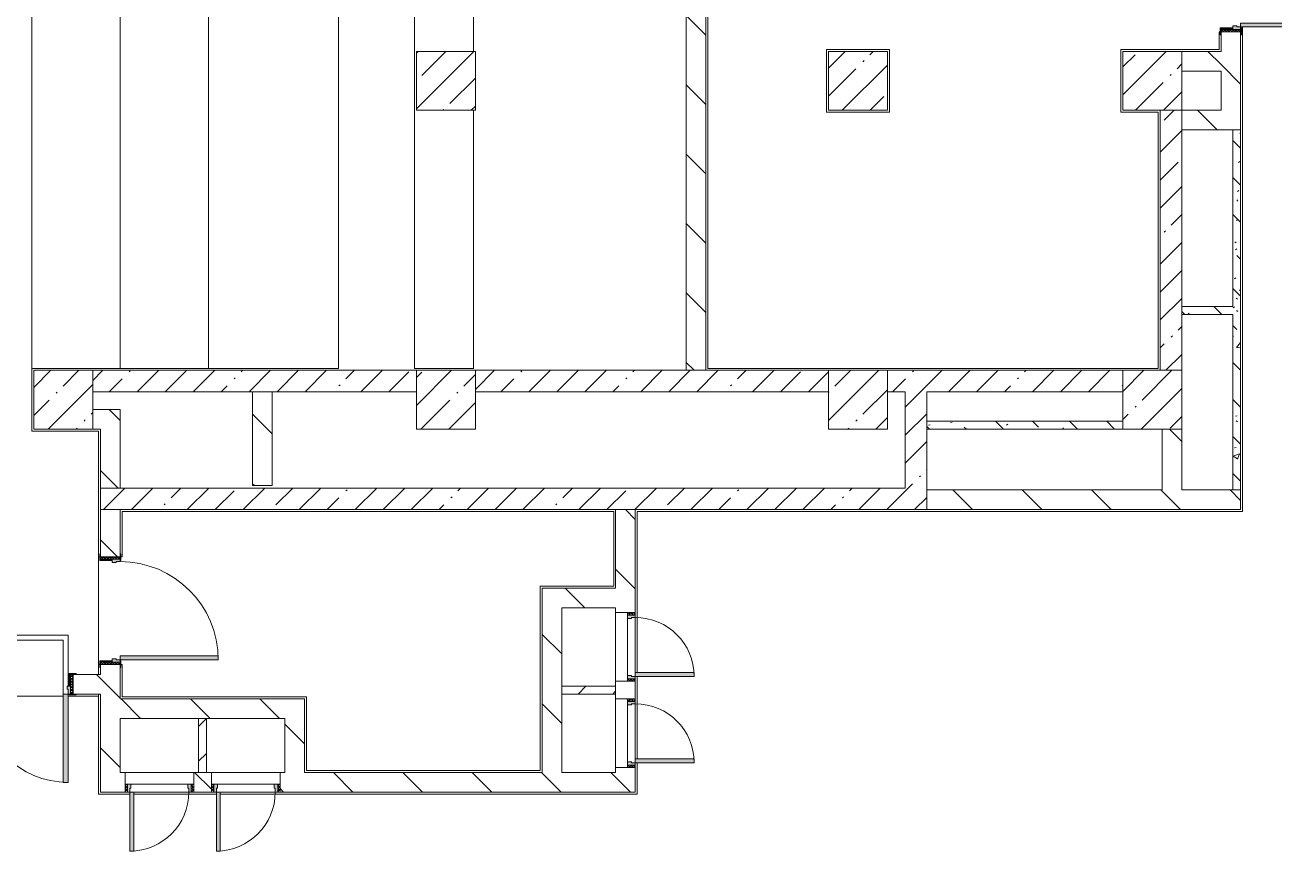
# Model space of a CAD drawing. Header units: millimetres. Extents: x 35861 to 236814, y -8553 to 29000.
# Drawn here: x 127376 to 140106, y 10300 to 18720 of the extents above; entities that cross this region are included whole.
import ezdxf

# ---------------------------------------------------------------- set-up
doc = ezdxf.new("R2010")
doc.units = ezdxf.units.MM
for name, color, linetype, lineweight, true_color in [('A-DOOR-1', 7, 'Continuous', 5, 0xaaaaaa), ('A-DOOR-2', 7, 'Continuous', 5, 0xe2e2e2), ('A-DOOR-FRAM-1', 7, 'Continuous', 5, 0xe2e2e2), ('A-DOOR-FRAM-2', 7, 'Continuous', 5, 0xaaaaaa), ('A-FLOR-1', 7, 'Continuous', 5, 0xaaaaaa), ('I-WALL-5', 7, 'Continuous', 5, 0x787878)]:
    doc.layers.add(name, color=color, linetype=linetype, lineweight=lineweight, true_color=true_color)
for name, color, linetype, lineweight in [('A-WALL', 7, 'Continuous', 9), ('I-WALL-4', 7, 'Continuous', 5), ('S-COLS-1', 7, 'Continuous', 5), ('S-STRS-2', 7, 'Continuous', 5)]:
    doc.layers.add(name, color=color, linetype=linetype, lineweight=lineweight)
pattern_1 = [(135, (105556.5, 0), (-353.5534, -353.5534), [])]
pattern_2 = [(45, (105556.5, 0), (-285.123, 285.123), []), (45, (105841.6, 0), (-285.123, 285.123), [504.031, -100.806, 16.764, -84.042])]
pattern_3 = [(135, (105556.5, 0), (-377.171, -377.171), [533.4, -88.9, 17.78, -88.9]), (135, (105556.5, 376.94), (-377.171, -377.171), []), (50, (105556.5, 0), (637.6445, -55.7866), [66.675, -733.425]), (355, (105556.5, 0), (-123.349, 668.699), [53.34, -586.74]), (100.451, (105609.6, -4.65), (514.299, 612.908), [56.665, -623.315]), (46.184, (105556.5, 177.8), (948.776, -147.15), [100.012, -1100.137]), (96.636, (105635.6, 165.5), (830.91, 865.997), [84.998, -934.973]), (351.184, (105556.5, 177.8), (830.918, 865.988), [80.01, -880.11]), (21, (105645.4, 133.35), (530.6506, -357.928), [66.675, -733.425]), (326, (105645.4, 133.35), (216.308, 644.658), [53.34, -586.74]), (71.451, (105689.6, 103.5), (746.96, 286.724), [56.665, -623.315]), (37.5, (105556.5, 0), (10.8105, 295.9426), [16.764, -562.864, 16.764, -578.866, -588.962]), (37.5, (105556.5, 0), (10.8105, 295.9426), [-1175.258, 16.764, -572.198]), (7.5, (105556.5, 0), (233.8692, 350.6318), [16.764, -322.834, 16.764, -549.529, -224.472]), (7.5, (105556.5, 0), (233.8692, 350.6318), [-905.891, 16.764, -207.708]), (327.5, (105358.24, 0), (474.5678, -20.0513), [16.764, -205.486, 16.764, -676.656, -920.115]), (327.5, (105358.24, 0), (474.5678, -20.0513), [-915.67, 16.764, -903.351]), (317.5, (105269.34, 0), (518.452, 88.9934), [16.764, -272.161, 16.764, -443.738, -653.415]), (317.5, (105269.34, 0), (518.452, 88.9934), [-749.427, 16.764, -636.651])]
pattern_4 = [(135, (1751.41, 164.685), (-14.14214, -14.14214), []), (225, (1751.41, 164.685), (14.14214, -14.14214), [])]
pattern_5 = [(45, (-371.384, 164.685), (-14.1421, 14.1421), []), (135, (-371.384, 164.685), (-14.1421, -14.1421), [])]
pattern_6 = [(45, (105556.5, 0), (-176.7767, 176.7767), [])]
pattern_7 = [(135, (1951.41, 164.685), (-14.14214, -14.14214), []), (225, (1951.41, 164.685), (14.14214, -14.14214), [])]
pattern_8 = [(45, (-171.384, 164.685), (-14.1421, 14.1421), []), (135, (-171.384, 164.685), (-14.1421, -14.1421), [])]

# ---------------------------------------------------------------- blocks, each defined once
blk = doc.blocks.new('BSC_Колонна _Прямоугольная - 600х600-V51-1_6_2_птичка')
at = {"layer": 'S-COLS-1'}
h = blk.add_hatch(dxfattribs=at)
h.set_pattern_fill('FP_86', color=256, style=0, pattern_type=2)
h.set_pattern_definition([(45, (-26110, -14900), (-285.123, 285.123), []), (45, (-25824.88, -14900), (-285.123, 285.123), [504.031, -100.806, 16.764, -84.042])])
h.paths.add_polyline_path([(-300, -300), (300, -300), (300, 300), (-300, 300), (-300, -97)])
for p, q in [((300, 300), (-300, 300)), ((-300, 300), (-300, -300)), ((300, -300), (300, 300)), ((-300, -300), (300, -300))]:
    blk.add_line(p, q, dxfattribs=at)
blk = doc.blocks.new('BSC_Колонна _Прямоугольная - 600х600-V76-1_6_2_птичка')
at = {"layer": 'S-COLS-1'}
h = blk.add_hatch(dxfattribs=at)
h.set_pattern_fill('FP_115', color=256, style=0, pattern_type=2)
h.set_pattern_definition([(45, (-33310, -18150), (-285.123, 285.123), []), (45, (-33024.88, -18150), (-285.123, 285.123), [504.031, -100.806, 16.764, -84.042])])
h.paths.add_polyline_path([(60, -300), (300, -300), (300, 300), (-300, 300), (-300, -300)])
for p, q in [((300, 300), (-300, 300)), ((-300, 300), (-300, -300)), ((300, -300), (300, 300)), ((-300, -300), (300, -300))]:
    blk.add_line(p, q, dxfattribs=at)
blk = doc.blocks.new('BSC_Колонна _Прямоугольная - 600х600-V85-1_6_2_птичка')
at = {"layer": 'S-COLS-1'}
h = blk.add_hatch(dxfattribs=at)
h.set_pattern_fill('FP_119', color=256, style=0, pattern_type=2)
h.set_pattern_definition([(45, (-33310, -14900), (-285.123, 285.123), []), (45, (-33024.88, -14900), (-285.123, 285.123), [504.031, -100.806, 16.764, -84.042])])
h.paths.add_polyline_path([(-300, -300), (300, -300), (300, 300), (-300, 300), (-300, -135)])
for p, q in [((300, 300), (-300, 300)), ((-300, 300), (-300, -300)), ((300, -300), (300, 300)), ((-300, -300), (300, -300))]:
    blk.add_line(p, q, dxfattribs=at)
blk = doc.blocks.new('BSC_Колонна _Прямоугольная - 600х600-V97-1_6_2_птичка')
at = {"layer": 'S-COLS-1'}
h = blk.add_hatch(dxfattribs=at)
h.set_pattern_fill('FP_136', color=256, style=0, pattern_type=2)
h.set_pattern_definition([(45, (-30310, -14900), (-285.123, 285.123), []), (45, (-30024.88, -14900), (-285.123, 285.123), [504.031, -100.806, 16.764, -84.042])])
h.paths.add_polyline_path([(239, -300), (300, -300), (300, 300), (-300, 300), (-300, -300), (78, -300)])
for p, q in [((300, 300), (-300, 300)), ((-300, 300), (-300, -300)), ((300, -300), (300, 300)), ((-300, -300), (300, -300))]:
    blk.add_line(p, q, dxfattribs=at)
blk = doc.blocks.new('110_Дверь_СКБ_2Ст - Д-10 1800x2100h_Актовый зал EI30-23435156-1_6_2_птичка')
at = {"layer": 'A-DOOR-1'}
h = blk.add_hatch(dxfattribs=at)
h.set_pattern_fill('FP_139', color=256, style=0, pattern_type=2)
h.set_pattern_definition([(135, (1351.41, 164.685), (-14.1421, -14.1421), []), (225, (1351.41, 164.685), (14.1421, -14.1421), [])])
h.paths.add_polyline_path([(962.5, 100), (937.5, 100), (937.5, -100), (962.5, -100)])
at = {"layer": 'A-DOOR-2'}
for points in [[(-887.5, 1000), (-887.5, 100), (-837.5, 100), (-837.5, 1000)], [(862.5, 1000), (862.5, 100), (912.5, 100), (912.5, 1000)]]:
    blk.add_hatch(color=256, dxfattribs=at).paths.add_polyline_path(points)
h = blk.add_hatch(color=256, dxfattribs=at)
h.paths.add_polyline_path([(937.5, 100), (912.5, 100), (912.5, 50), (902.5, 50), (902.5, 20), (937.5, 20)])
h.paths.add_polyline_path([(-887.5, 100), (-912.5, 100), (-912.5, 20), (-877.5, 20), (-882.7, 50), (-887.5, 50)])
at = {"layer": 'A-DOOR-FRAM-1'}
for points in [[(-937.5, 108), (-967.5, 108), (-967.5, 100), (-897.5, 100), (-897.5, 108), (-916.5, 108)], [(-897.5, 20), (-912.5, 20), (-912.5, -100), (-897.5, -100)], [(962.5, 108), (922.5, 108), (927.9, 100), (992.5, 100), (992.5, 108)], [(927.9, 20), (922.5, 20), (927.9, -100), (937.5, -100), (937.5, 20)], [(-897.5, -100), (-967.5, -100), (-967.5, -108), (-897.5, -108)], [(922.5, -100), (927.9, -108), (992.5, -108), (992.5, -100), (927.9, -100)]]:
    blk.add_hatch(color=256, dxfattribs=at).paths.add_polyline_path(points)
at = {"layer": 'A-DOOR-FRAM-2'}
h = blk.add_hatch(dxfattribs=at)
h.set_pattern_fill('FP_140', color=256, style=0, pattern_type=2)
h.set_pattern_definition([(45, (-771.384, 164.685), (-14.1421, 14.1421), []), (135, (-771.384, 164.685), (-14.1421, -14.1421), [])])
h.paths.add_polyline_path([(-937.5, 100), (-937.5, -100), (-912.5, -100), (-912.5, 100)])
at = {"layer": 'A-DOOR-1'}
for p, q in [((-887.5, 1000), (-887.5, 100)), ((-837.5, 1000), (-887.5, 1000)), ((-837.5, 100), (-837.5, 1000)), ((912.5, 1000), (862.5, 1000)), ((862.5, 1000), (862.5, 100)), ((912.5, 100), (912.5, 1000)), ((-887.5, 100), (-837.5, 100)), ((862.5, 100), (912.5, 100))]:
    blk.add_line(p, q, dxfattribs=at)
for centre, start, end in [((-887.5, 100), 0, 90), ((912.5, 100), 90, 180)]:
    blk.add_arc(centre, 900, start, end, dxfattribs=at)
at = {"layer": 'A-DOOR-FRAM-2'}
for p, q in [((-897.5, 108), (-967.5, 108)), ((-967.5, 108), (-967.5, 100)), ((-967.5, 100), (-897.5, 100)), ((-912.5, 100), (-937.5, 100)), ((-937.5, 100), (-937.5, -100)), ((-887.5, 100), (-912.5, 100)), ((-912.5, 100), (-912.5, 20)), ((-912.5, -100), (-912.5, 100)), ((-912.5, 20), (-877.5, 20)), ((-897.5, 20), (-912.5, 20)), ((-912.5, 20), (-912.5, -100)), ((-897.5, 100), (-897.5, 108)), ((-897.5, -100), (-897.5, 20)), ((-887.5, 50), (-887.5, 100)), ((-877.5, 50), (-887.5, 50)), ((-877.5, 20), (-877.5, 50)), ((912.5, 50), (902.5, 50)), ((902.5, 50), (902.5, 20)), ((902.5, 20), (937.5, 20)), ((912.5, 100), (912.5, 50)), ((937.5, 100), (912.5, 100)), ((992.5, 108), (922.5, 108)), ((922.5, 108), (922.5, 100)), ((922.5, 100), (992.5, 100)), ((937.5, 20), (922.5, 20)), ((922.5, 20), (922.5, -100)), ((937.5, 20), (937.5, 100)), ((962.5, 100), (937.5, 100)), ((937.5, 100), (937.5, -100)), ((937.5, -100), (937.5, 20)), ((962.5, -100), (962.5, 100)), ((992.5, 100), (992.5, 108)), ((-897.5, -100), (-967.5, -100)), ((-967.5, -100), (-967.5, -108)), ((-967.5, -108), (-897.5, -108)), ((-937.5, -100), (-912.5, -100)), ((-912.5, -100), (-897.5, -100)), ((-897.5, -108), (-897.5, -100)), ((922.5, -100), (937.5, -100)), ((992.5, -100), (922.5, -100)), ((922.5, -100), (922.5, -108)), ((922.5, -108), (992.5, -108)), ((937.5, -100), (962.5, -100)), ((992.5, -108), (992.5, -100))]:
    blk.add_line(p, q, dxfattribs=at)
blk = doc.blocks.new('110_Дверь_СКБ_1Ст_Внутренняя1 - Д-4к_п__1100x2100h_Артистические EI30-23988509-1_6_2_птичка')
at = {"layer": 'A-DOOR-1'}
h = blk.add_hatch(dxfattribs=at)
h.set_pattern_fill('FP_122', color=256, style=0, pattern_type=2)
h.set_pattern_definition(pattern_4)
h.paths.add_polyline_path([(562.5, 100), (537.5, 100), (537.5, -100), (562.5, -100), (562.5, -72.6)])
at = {"layer": 'A-DOOR-2'}
h = blk.add_hatch(color=256, dxfattribs=at)
h.paths.add_polyline_path([(537.5, 20), (537.5, 100), (512.5, 100), (512.5, 60), (502.5, 60), (502.5, 20), (522.5, 20)])
h.paths.add_polyline_path([(-477.5, 60), (-487.5, 60), (-487.5, 100), (-512.5, 100), (-512.5, 20), (-477.5, 20), (-477.5, 44)])
at = {"layer": 'A-DOOR-FRAM-1'}
for points in [[(512.5, 156.8), (512.5, 1100), (472.5, 1100), (472.5, 100), (512.5, 100), (512.5, 120)], [(-497.5, 100), (-497.5, 108), (-567.5, 108), (-567.5, 100), (-512.5, 100)], [(-497.5, -72.6), (-497.5, 20), (-512.5, 20), (-512.5, -100), (-497.5, -100)], [(592.5, 108), (522.5, 108), (522.5, 100), (592.5, 100)], [(537.5, -100), (537.5, 20), (522.5, 20), (522.5, -100)], [(-497.5, -108), (-497.5, -100), (-567.5, -100), (-567.5, -108), (-512.5, -108)], [(592.5, -100), (522.5, -100), (522.5, -108), (592.5, -108)]]:
    blk.add_hatch(color=256, dxfattribs=at).paths.add_polyline_path(points)
at = {"layer": 'A-DOOR-FRAM-2'}
h = blk.add_hatch(dxfattribs=at)
h.set_pattern_fill('FP_123', color=256, style=0, pattern_type=2)
h.set_pattern_definition(pattern_5)
h.paths.add_polyline_path([(-512.5, -100), (-512.5, 100), (-537.5, 100), (-537.5, -100)])
at = {"layer": 'A-DOOR-1'}
for p, q in [((512.5, 1100), (472.5, 1100)), ((472.5, 1100), (472.5, 100)), ((512.5, 100), (512.5, 1100)), ((472.5, 100), (512.5, 100))]:
    blk.add_line(p, q, dxfattribs=at)
blk.add_arc((512.5, 100), 1000, 90, 180, dxfattribs=at)
at = {"layer": 'A-DOOR-FRAM-2'}
for p, q in [((-497.5, 108), (-567.5, 108)), ((-567.5, 108), (-567.5, 100)), ((-567.5, 100), (-497.5, 100)), ((-512.5, 100), (-537.5, 100)), ((-537.5, 100), (-537.5, -100)), ((-487.5, 100), (-512.5, 100)), ((-512.5, 100), (-512.5, 20)), ((-512.5, -100), (-512.5, 100)), ((-497.5, 100), (-512.5, 100)), ((-512.5, 100), (-512.5, 99)), ((-512.5, 99), (-497.5, 99)), ((-512.5, 20), (-477.5, 20)), ((-497.5, 20), (-512.5, 20)), ((-512.5, 20), (-512.5, -100)), ((-497.5, 100), (-497.5, 108)), ((-497.5, 99), (-497.5, 100)), ((-497.5, -100), (-497.5, 20)), ((-487.5, 60), (-487.5, 100)), ((-477.5, 60), (-487.5, 60)), ((-477.5, 20), (-477.5, 60)), ((512.5, 60), (502.5, 60)), ((502.5, 60), (502.5, 20)), ((502.5, 20), (537.5, 20)), ((512.5, 100), (512.5, 60)), ((537.5, 100), (512.5, 100)), ((592.5, 108), (522.5, 108)), ((522.5, 108), (522.5, 100)), ((537.5, 100), (522.5, 100)), ((522.5, 100), (522.5, 99)), ((522.5, 100), (592.5, 100)), ((522.5, 99), (537.5, 99)), ((537.5, 20), (522.5, 20)), ((522.5, 20), (522.5, -100)), ((537.5, 20), (537.5, 100)), ((562.5, 100), (537.5, 100)), ((537.5, 100), (537.5, -100)), ((537.5, 99), (537.5, 100)), ((537.5, -100), (537.5, 20)), ((562.5, -100), (562.5, 100)), ((592.5, 100), (592.5, 108)), ((-497.5, -100), (-567.5, -100)), ((-567.5, -100), (-567.5, -108)), ((-567.5, -108), (-497.5, -108)), ((-537.5, -100), (-512.5, -100)), ((-512.5, -100), (-497.5, -100)), ((-497.5, -108), (-497.5, -100)), ((522.5, -100), (537.5, -100)), ((592.5, -100), (522.5, -100)), ((522.5, -100), (522.5, -108)), ((522.5, -108), (592.5, -108)), ((537.5, -100), (562.5, -100)), ((592.5, -108), (592.5, -100))]:
    blk.add_line(p, q, dxfattribs=at)
blk = doc.blocks.new('110_Дверь_СКБ_1Ст_Внутренняя1 - Д-4к_л_ 1100x2100h_кладовая-31838514-1_6_2_птичка')
at = {"layer": 'A-DOOR-1'}
h = blk.add_hatch(dxfattribs=at)
h.set_pattern_fill('FP_122', color=256, style=0, pattern_type=2)
h.set_pattern_definition(pattern_4)
h.paths.add_polyline_path([(562.5, 100), (537.5, 100), (537.5, -100), (562.5, -100)])
at = {"layer": 'A-DOOR-2'}
h = blk.add_hatch(color=256, dxfattribs=at)
h.paths.add_polyline_path([(537.5, 20), (537.5, 100), (512.5, 100), (512.5, 60), (502.5, 60), (502.5, 20), (522.5, 20)])
h.paths.add_polyline_path([(-477.5, 60), (-487.5, 60), (-487.5, 100), (-512.5, 100), (-512.5, 20), (-477.5, 20), (-477.5, 44)])
at = {"layer": 'A-DOOR-FRAM-1'}
for points in [[(512.5, 100), (512.5, 1100), (472.5, 1100), (472.5, 100)], [(-497.5, 108), (-567.5, 108), (-567.5, 100), (-497.5, 100)], [(-497.5, -100), (-497.5, 20), (-512.5, 20), (-512.5, -100)], [(592.5, 108), (522.5, 108), (522.5, 100), (592.5, 100)], [(537.5, 20), (522.5, 20), (523.9, -100), (537.5, -100), (537.5, -22.4)], [(-497.5, -100), (-567.5, -100), (-567.5, -108), (-497.5, -108)], [(592.5, -100), (522.5, -100), (522.5, -108), (592.5, -108)]]:
    blk.add_hatch(color=256, dxfattribs=at).paths.add_polyline_path(points)
at = {"layer": 'A-DOOR-FRAM-2'}
h = blk.add_hatch(dxfattribs=at)
h.set_pattern_fill('FP_123', color=256, style=0, pattern_type=2)
h.set_pattern_definition(pattern_5)
h.paths.add_polyline_path([(-512.5, 100), (-537.5, 100), (-537.5, -100), (-512.5, -100)])
at = {"layer": 'A-DOOR-1'}
for p, q in [((512.5, 1100), (472.5, 1100)), ((472.5, 1100), (472.5, 100)), ((512.5, 100), (512.5, 1100)), ((472.5, 100), (512.5, 100))]:
    blk.add_line(p, q, dxfattribs=at)
blk.add_arc((512.5, 100), 1000, 90, 180, dxfattribs=at)
at = {"layer": 'A-DOOR-FRAM-2'}
for p, q in [((-497.5, 108), (-567.5, 108)), ((-567.5, 108), (-567.5, 100)), ((-567.5, 100), (-497.5, 100)), ((-512.5, 100), (-537.5, 100)), ((-537.5, 100), (-537.5, -100)), ((-487.5, 100), (-512.5, 100)), ((-512.5, 100), (-512.5, 20)), ((-512.5, -100), (-512.5, 100)), ((-497.5, 100), (-512.5, 100)), ((-512.5, 100), (-512.5, 99)), ((-512.5, 99), (-497.5, 99)), ((-512.5, 20), (-477.5, 20)), ((-497.5, 20), (-512.5, 20)), ((-512.5, 20), (-512.5, -100)), ((-497.5, 100), (-497.5, 108)), ((-497.5, 99), (-497.5, 100)), ((-497.5, -100), (-497.5, 20)), ((-487.5, 60), (-487.5, 100)), ((-477.5, 60), (-487.5, 60)), ((-477.5, 20), (-477.5, 60)), ((512.5, 60), (502.5, 60)), ((502.5, 60), (502.5, 20)), ((502.5, 20), (537.5, 20)), ((512.5, 100), (512.5, 60)), ((537.5, 100), (512.5, 100)), ((592.5, 108), (522.5, 108)), ((522.5, 108), (522.5, 100)), ((537.5, 100), (522.5, 100)), ((522.5, 100), (522.5, 99)), ((522.5, 100), (592.5, 100)), ((522.5, 99), (537.5, 99)), ((537.5, 20), (522.5, 20)), ((522.5, 20), (522.5, -100)), ((537.5, 20), (537.5, 100)), ((562.5, 100), (537.5, 100)), ((537.5, 100), (537.5, -100)), ((537.5, 99), (537.5, 100)), ((537.5, -100), (537.5, 20)), ((562.5, -100), (562.5, 100)), ((592.5, 100), (592.5, 108)), ((-497.5, -100), (-567.5, -100)), ((-567.5, -100), (-567.5, -108)), ((-567.5, -108), (-497.5, -108)), ((-537.5, -100), (-512.5, -100)), ((-512.5, -100), (-497.5, -100)), ((-497.5, -108), (-497.5, -100)), ((522.5, -100), (537.5, -100)), ((592.5, -100), (522.5, -100)), ((522.5, -100), (522.5, -108)), ((522.5, -108), (592.5, -108)), ((537.5, -100), (562.5, -100)), ((592.5, -108), (592.5, -100))]:
    blk.add_line(p, q, dxfattribs=at)
blk = doc.blocks.new('BSC_Колонна _Прямоугольная - 600х600-V120-1_6_2_птичка')
at = {"layer": 'S-COLS-1'}
h = blk.add_hatch(dxfattribs=at)
h.set_pattern_fill('FP_155', color=256, style=0, pattern_type=2)
h.set_pattern_definition([(45, (-22210, -14900), (-285.123, 285.123), []), (45, (-21924.88, -14900), (-285.123, 285.123), [504.031, -100.806, 16.764, -84.042])])
h.paths.add_polyline_path([(300, -300), (300, 300), (-300, 300), (-300, -300)])
for p, q in [((300, 300), (-300, 300)), ((-300, 300), (-300, -300)), ((300, -300), (300, 300)), ((-300, -300), (300, -300))]:
    blk.add_line(p, q, dxfattribs=at)
blk = doc.blocks.new('BSC_Колонна _Прямоугольная - 600х600-V121-1_6_2_птичка')
at = {"layer": 'S-COLS-1'}
h = blk.add_hatch(dxfattribs=at)
h.set_pattern_fill('FP_157', color=256, style=0, pattern_type=2)
h.set_pattern_definition([(45, (-26110, -18150), (-285.123, 285.123), []), (45, (-25824.88, -18150), (-285.123, 285.123), [504.031, -100.806, 16.764, -84.042])])
h.paths.add_polyline_path([(280, -300), (300, -300), (300, 300), (-300, 300), (-300, -300), (76, -300)])
for p, q in [((300, 300), (-300, 300)), ((-300, 300), (-300, -300)), ((300, -300), (300, 300)), ((-300, -300), (300, -300))]:
    blk.add_line(p, q, dxfattribs=at)
blk = doc.blocks.new('BSC_Колонна _Прямоугольная - 600х600-23728797-1_6_2_птичка')
at = {"layer": 'S-COLS-1'}
h = blk.add_hatch(dxfattribs=at)
h.set_pattern_fill('FP_158', color=256, style=0, pattern_type=2)
h.set_pattern_definition([(45, (-30310, -18150), (-285.123, 285.123), []), (45, (-30024.88, -18150), (-285.123, 285.123), [504.031, -100.806, 16.764, -84.042])])
h.paths.add_polyline_path([(300, -300), (300, 300), (-300, 297), (-300, -300), (239, -300)])
for p, q in [((300, 300), (-300, 300)), ((-300, 300), (-300, -300)), ((300, -300), (300, 300)), ((-300, -300), (300, -300))]:
    blk.add_line(p, q, dxfattribs=at)
blk = doc.blocks.new('110_Дверь_СКБ_1Ст - д-18 700x2100h_Технический шкаф ЭОМ и СС-V114-1_6_2_птичка')
at = {"layer": 'A-DOOR-1'}
h = blk.add_hatch(dxfattribs=at)
h.set_pattern_fill('FP_148', color=256, style=0, pattern_type=2)
h.set_pattern_definition(pattern_7)
h.paths.add_polyline_path([(337.5, 100), (337.5, 20), (362.5, 20), (362.5, 100)])
at = {"layer": 'A-DOOR-2'}
h = blk.add_hatch(color=256, dxfattribs=at)
h.paths.add_polyline_path([(-312.5, 100), (-312.5, 20), (-277.5, 20), (-277.5, 60), (-287.5, 60), (-287.5, 100), (-297.5, 100)])
h.paths.add_polyline_path([(322.5, 100), (312.5, 100), (312.5, 60), (302.5, 60), (302.5, 20), (337.5, 20), (337.5, 100)])
at = {"layer": 'A-DOOR-FRAM-1'}
blk.add_hatch(color=256, dxfattribs=at).paths.add_polyline_path([(272.5, 700), (272.5, 100), (312.5, 100), (312.5, 700)])
at = {"layer": 'A-DOOR-FRAM-2'}
h = blk.add_hatch(dxfattribs=at)
h.set_pattern_fill('FP_149', color=256, style=0, pattern_type=2)
h.set_pattern_definition(pattern_8)
h.paths.add_polyline_path([(-337.5, 100), (-337.5, 20), (-312.5, 20), (-313.9, 100)])
at = {"layer": 'A-DOOR-1'}
for p, q in [((312.5, 700), (272.5, 700)), ((272.5, 700), (272.5, 100)), ((312.5, 100), (312.5, 700)), ((272.5, 100), (312.5, 100))]:
    blk.add_line(p, q, dxfattribs=at)
blk.add_arc((312.5, 100), 600, 90, 180, dxfattribs=at)
at = {"layer": 'A-DOOR-FRAM-2'}
for p, q in [((-312.5, 100), (-337.5, 100)), ((-337.5, 100), (-337.5, 20)), ((-337.5, 20), (-312.5, 20)), ((-287.5, 100), (-312.5, 100)), ((-312.5, 100), (-312.5, 20)), ((-312.5, 20), (-312.5, 100)), ((-312.5, 20), (-277.5, 20)), ((-287.5, 60), (-287.5, 100)), ((-287.5, 100), (272.5, 100)), ((-277.5, 60), (-287.5, 60)), ((-277.5, 20), (-277.5, 60)), ((302.5, 20), (-277.5, 20)), ((312.5, 60), (302.5, 60)), ((302.5, 60), (302.5, 20)), ((302.5, 20), (337.5, 20)), ((312.5, 100), (312.5, 60)), ((337.5, 100), (312.5, 100)), ((337.5, 20), (337.5, 100)), ((362.5, 100), (337.5, 100)), ((337.5, 100), (337.5, 20)), ((337.5, 20), (362.5, 20)), ((362.5, 20), (362.5, 100))]:
    blk.add_line(p, q, dxfattribs=at)
blk = doc.blocks.new('110_Дверь_СКБ_1Ст - д-18 700x2100h_Технический шкаф ЭОМ и СС-V113-1_6_2_птичка')
at = {"layer": 'A-DOOR-1'}
h = blk.add_hatch(dxfattribs=at)
h.set_pattern_fill('FP_148', color=256, style=0, pattern_type=2)
h.set_pattern_definition(pattern_7)
h.paths.add_polyline_path([(337, 100), (337, 20), (362, 20), (362, 100)])
at = {"layer": 'A-DOOR-2'}
h = blk.add_hatch(color=256, dxfattribs=at)
h.paths.add_polyline_path([(312, 100), (312, 60), (302, 60), (302, 20), (337, 20), (337, 100), (322, 100)])
h.paths.add_polyline_path([(-298, 100), (-313, 100), (-313, 20), (-278, 20), (-278, 60), (-288, 60), (-288, 100)])
at = {"layer": 'A-DOOR-FRAM-1'}
blk.add_hatch(color=256, dxfattribs=at).paths.add_polyline_path([(272, 700), (272, 100), (312, 100), (312, 700)])
at = {"layer": 'A-DOOR-FRAM-2'}
h = blk.add_hatch(dxfattribs=at)
h.set_pattern_fill('FP_149', color=256, style=0, pattern_type=2)
h.set_pattern_definition(pattern_8)
h.paths.add_polyline_path([(-338, 100), (-338, 20), (-313, 20), (-313, 100)])
at = {"layer": 'A-DOOR-1'}
for p, q in [((312, 700), (272, 700)), ((272, 700), (272, 100)), ((312, 100), (312, 700)), ((272, 100), (312, 100))]:
    blk.add_line(p, q, dxfattribs=at)
blk.add_arc((312, 100), 600, 90, 180, dxfattribs=at)
at = {"layer": 'A-DOOR-FRAM-2'}
for p, q in [((-313, 100), (-338, 100)), ((-338, 100), (-338, 20)), ((-338, 20), (-313, 20)), ((-288, 100), (-313, 100)), ((-313, 100), (-313, 20)), ((-313, 20), (-313, 100)), ((-313, 20), (-278, 20)), ((-288, 60), (-288, 100)), ((-288, 100), (272, 100)), ((-278, 60), (-288, 60)), ((-278, 20), (-278, 60)), ((302, 20), (-278, 20)), ((312, 60), (302, 60)), ((302, 60), (302, 20)), ((302, 20), (337, 20)), ((312, 100), (312, 60)), ((337, 100), (312, 100)), ((337, 20), (337, 100)), ((362, 100), (337, 100)), ((337, 100), (337, 20)), ((337, 20), (362, 20)), ((362, 20), (362, 100))]:
    blk.add_line(p, q, dxfattribs=at)
blk = doc.blocks.new('Перекрытия 2 - Перекрытия 4-32990152-1_6_2_птичка')
at = {"layer": 'S-STRS-2'}
for p, q in [((21910, 19180), (22510, 19180)), ((21910, 19180), (21910, 15200)), ((22810, 19180), (23410, 19180)), ((22810, 15200), (22810, 19180)), ((25034, 19180), (23710, 19180)), ((23710, 19180), (23710, 15200)), ((25034, 15200), (25034, 19180)), ((26410, 19180), (25810, 19180)), ((25810, 19180), (25810, 15200)), ((26410, 18430), (26410, 19180)), ((26410, 15200), (26410, 17830)), ((22810, 15200), (21910, 15200)), ((23710, 15200), (22810, 15200)), ((23710, 15200), (25034, 15200)), ((25810, 15200), (26410, 15200))]:
    blk.add_line(p, q, dxfattribs=at)
blk = doc.blocks.new('BSC_Колонна _Прямоугольная - 600х600-V176-1_6_2_птичка')
at = {"layer": 'S-COLS-1'}
for p, q in [((300, 300), (-300, 300)), ((-300, 300), (-300, -300)), ((300, -300), (300, 300)), ((-300, -300), (300, -300))]:
    blk.add_line(p, q, dxfattribs=at)

msp = doc.modelspace()

# ---------------------------------------------------------------- hatches: boundary and pattern name
at = {"layer": 'I-WALL-4'}
h = msp.add_hatch(dxfattribs=at)
h.set_pattern_fill('FP_79', color=256, style=0, pattern_type=2)
h.set_pattern_definition(pattern_1)
h.paths.add_polyline_path([(134246.4, 15200), (134316.5, 15200), (134316.5, 26500), (134116.5, 26500), (134116.5, 15200)])
h = msp.add_hatch(dxfattribs=at)
h.set_pattern_fill('FP_79', color=256, style=0, pattern_type=2)
h.set_pattern_definition(pattern_1)
h.paths.add_polyline_path([(139686.5, 17850), (139766.5, 17850), (139766.5, 18650), (139566.5, 18650), (139566.5, 17850)])
h.paths.add_polyline_path([(139566.5, 19750), (139766.5, 19750), (139766.5, 23400), (139566.5, 23400), (139566.5, 19775.6)])
h = msp.add_hatch(dxfattribs=at)
h.set_pattern_fill('FP_79', color=256, style=0, pattern_type=2)
h.set_pattern_definition(pattern_1)
h.paths.add_polyline_path([(139546.5, 18250), (139566.5, 18250), (139566.5, 18450), (139166.5, 18450), (139166.5, 18250)])
h = msp.add_hatch(dxfattribs=at)
h.set_pattern_fill('FP_73', color=256, style=0, pattern_type=2)
h.set_pattern_definition(pattern_2)
h.paths.add_polyline_path([(139166.5, 15200), (139167, 15200), (139166.5, 17850), (138947, 17850), (138947, 15200)])
h = msp.add_hatch(dxfattribs=at)
h.set_pattern_fill('FP_79', color=256, style=0, pattern_type=2)
h.set_pattern_definition(pattern_1)
h.paths.add_polyline_path([(139686.5, 17650), (139766.5, 17650), (139766.5, 17850), (139167, 17850), (139167, 17650), (139609.5, 17650)])
h = msp.add_hatch(dxfattribs=at)
h.set_pattern_fill('FP_73', color=256, style=0, pattern_type=2)
h.set_pattern_definition(pattern_2)
h.paths.add_polyline_path([(129246.5, 14980), (131366.5, 14980), (131366.5, 15200), (128066.5, 15200), (128066.5, 14980), (128669.6, 14980)])
h.paths.add_polyline_path([(138305.1, 14980), (138566.5, 14980), (138566.5, 15200), (136166.5, 15200), (136166.5, 14980), (137964.3, 14980)])
h.paths.add_polyline_path([(135546.5, 14980), (135566.5, 14980), (135566.5, 15200), (131966.5, 15200), (131966.5, 14980), (134336.5, 14980)])
h = msp.add_hatch(dxfattribs=at)
h.set_pattern_fill('FP_79', color=256, style=0, pattern_type=2)
h.set_pattern_definition(pattern_1)
h.paths.add_polyline_path([(129896.5, 14025), (129896.5, 14980), (129696.5, 14980), (129696.5, 14025)])
h = msp.add_hatch(dxfattribs=at)
h.set_pattern_fill('FP_73', color=256, style=0, pattern_type=2)
h.set_pattern_definition(pattern_2)
h.paths.add_polyline_path([(136566.5, 13780), (136566.5, 14980), (136346.5, 14980), (136346.5, 13780)])
h = msp.add_hatch(dxfattribs=at)
h.set_pattern_fill('FP_79', color=256, style=0, pattern_type=2)
h.set_pattern_definition(pattern_1)
h.paths.add_polyline_path([(128217.7, 14600), (128346.5, 14600), (128346.5, 14800), (128066.5, 14800), (128066.5, 14600), (128146.5, 14600)])
h = msp.add_hatch(dxfattribs=at)
h.set_pattern_fill('FP_79', color=256, style=0, pattern_type=2)
h.set_pattern_definition(pattern_1)
h.paths.add_polyline_path([(128346.5, 14000), (128346.5, 14600), (128146.5, 14600), (128146.5, 14000)])
h = msp.add_hatch(dxfattribs=at)
h.set_pattern_fill('FP_79', color=256, style=0, pattern_type=2)
h.set_pattern_definition(pattern_1)
h.paths.add_polyline_path([(139167, 13980), (139166.5, 14600), (138967, 14600), (138967, 13980)])
h = msp.add_hatch(dxfattribs=at)
h.set_pattern_fill('FP_73', color=256, style=0, pattern_type=2)
h.set_pattern_definition(pattern_2)
h.paths.add_polyline_path([(128804.8, 13780), (136346.5, 13780), (136346.5, 14000), (128146.5, 14000), (128146.5, 13780), (128669.6, 13780)])
h = msp.add_hatch(dxfattribs=at)
h.set_pattern_fill('FP_79', color=256, style=0, pattern_type=2)
h.set_pattern_definition(pattern_1)
h.paths.add_polyline_path([(139222.7, 13780), (139766.5, 13780), (139766.5, 13980), (136566.5, 13980), (136566.5, 13780), (138927, 13780)])
h = msp.add_hatch(dxfattribs=at)
h.set_pattern_fill('FP_79', color=256, style=0, pattern_type=2)
h.set_pattern_definition(pattern_1)
h.paths.add_polyline_path([(128146.5, 10900), (128346.5, 10900), (128346.5, 12200), (128146.5, 12200), (128146.5, 10905.3)])
h.paths.add_polyline_path([(128346.5, 13300), (128346.5, 13780), (128146.5, 13780), (128146.5, 13300)])
h = msp.add_hatch(dxfattribs=at)
h.set_pattern_fill('FP_79', color=256, style=0, pattern_type=2)
h.set_pattern_definition(pattern_1)
h.paths.add_polyline_path([(133516.2, 10900), (133596.5, 10900), (133596.5, 11150), (133396.5, 11150), (133396.5, 10900)])
h.paths.add_polyline_path([(133516.5, 11850), (133596.5, 11850), (133596.5, 12030), (133396.5, 12030), (133396.5, 11850)])
h.paths.add_polyline_path([(133516.5, 12730), (133596.5, 12730), (133596.5, 13780), (133396.5, 13780), (133396.5, 12730)])
h = msp.add_hatch(dxfattribs=at)
h.set_pattern_fill('FP_79', color=256, style=0, pattern_type=2)
h.set_pattern_definition(pattern_1)
h.paths.add_polyline_path([(132646.5, 11100), (132846.5, 11100), (132846.5, 12980), (132646.5, 12980), (132646.5, 11120)])
h = msp.add_hatch(dxfattribs=at)
h.set_pattern_fill('FP_79', color=256, style=0, pattern_type=2)
h.set_pattern_definition(pattern_1)
h.paths.add_polyline_path([(132846.5, 12780), (133396.5, 12780), (133396.5, 12980), (132846.5, 12980)])
h = msp.add_hatch(dxfattribs=at)
h.set_pattern_fill('FP_79', color=256, style=0, pattern_type=2)
h.set_pattern_definition(pattern_1)
h.paths.add_polyline_path([(127896.5, 11900), (128146.5, 11900), (128146.5, 12100), (127866.5, 12100), (127866.5, 11900)])
h.paths.add_polyline_path([(125786.5, 11900), (125966.5, 11900), (125966.5, 12100), (125766.5, 12100), (125766.5, 11900)])
h = msp.add_hatch(dxfattribs=at)
h.set_pattern_fill('FP_78', color=256, style=0, pattern_type=2)
h.set_pattern_definition(pattern_6)
h.paths.add_polyline_path([(132846.5, 11900), (133396.5, 11900), (133396.5, 11980), (132846.5, 11980)])
h = msp.add_hatch(dxfattribs=at)
h.set_pattern_fill('FP_79', color=256, style=0, pattern_type=2)
h.set_pattern_definition(pattern_1)
h.paths.add_polyline_path([(128366.5, 11650), (130226.5, 11650), (130226.5, 11850), (128346.5, 11850), (128346.5, 11650)])
h = msp.add_hatch(dxfattribs=at)
h.set_pattern_fill('FP_78', color=256, style=0, pattern_type=2)
h.set_pattern_definition(pattern_6)
h.paths.add_polyline_path([(129226.5, 11100), (129226.5, 11650), (129146.5, 11650), (129146.5, 11100)])
h = msp.add_hatch(dxfattribs=at)
h.set_pattern_fill('FP_79', color=256, style=0, pattern_type=2)
h.set_pattern_definition(pattern_1)
h.paths.add_polyline_path([(130226.5, 11100), (130226.5, 11650), (130026.5, 11650), (130026.5, 11100)])
h = msp.add_hatch(dxfattribs=at)
h.set_pattern_fill('FP_79', color=256, style=0, pattern_type=2)
h.set_pattern_definition(pattern_1)
h.paths.add_polyline_path([(131768.9, 10900), (133396.5, 10900), (133396.5, 11100), (129976.5, 11100), (129976.5, 10900), (131695.3, 10900)])
h.paths.add_polyline_path([(128346.5, 10900), (128396.5, 10900), (128396.5, 11100), (128346.5, 11100), (128346.5, 10980)])
h.paths.add_polyline_path([(129096.5, 10900), (129276.5, 10900), (129276.5, 11100), (129096.5, 11100), (129096.5, 10980)])
at = {"layer": 'I-WALL-5'}
h = msp.add_hatch(dxfattribs=at)
h.set_pattern_fill('FP_95', color=256, style=0, pattern_type=2)
h.set_pattern_definition(pattern_3)
h.paths.add_polyline_path([(139686.5, 13980), (139766.5, 13980), (139766.5, 17650), (139686.5, 17650), (139686.5, 14292)])
h = msp.add_hatch(dxfattribs=at)
h.set_pattern_fill('FP_95', color=256, style=0, pattern_type=2)
h.set_pattern_definition(pattern_3)
h.paths.add_polyline_path([(139167, 15770), (139686.5, 15770), (139686.5, 15850), (139167, 15850)])
h = msp.add_hatch(dxfattribs=at)
h.set_pattern_fill('FP_95', color=256, style=0, pattern_type=2)
h.set_pattern_definition(pattern_3)
h.paths.add_polyline_path([(136566.5, 14600), (138566.2, 14600), (138566.2, 14680), (136566.5, 14680)])

# ---------------------------------------------------------------- linework, layer by layer
at = {"layer": 'A-FLOR-1'}
for p, q in [((134336.5, 19880), (134336.5, 15220)), ((139546.5, 18470), (139546.5, 18650)), ((139546.5, 18650), (139558.5, 18650)), ((139774.5, 18650), (139786.5, 18650)), ((139786.5, 18700), (139786.5, 13760)), ((135546.5, 17830), (135546.5, 18470)), ((135546.5, 18470), (136186.5, 18470)), ((136186.5, 18470), (136186.5, 17830)), ((138546.5, 17830), (138546.5, 18470)), ((138546.5, 18470), (139546.5, 18470)), ((136186.5, 17830), (135546.5, 17830)), ((138927, 17830), (138546.5, 17830)), ((138927, 15220), (138927, 17830)), ((127446.5, 14580), (127446.5, 15220)), ((134336.5, 15220), (138927, 15220)), ((128126.5, 14580), (127446.5, 14580)), ((128126.5, 12100), (128126.5, 14580)), ((133376.5, 13760), (128366.5, 13760)), ((128366.5, 13760), (128366.5, 13300)), ((133376.5, 13000), (133376.5, 13760)), ((139786.5, 13760), (133616.5, 13760)), ((133616.5, 13760), (133616.5, 12120)), ((128138.5, 13300), (128126.5, 13300)), ((128366.5, 13300), (128354.5, 13300)), ((132626.5, 11120), (132626.5, 13000)), ((132626.5, 13000), (133376.5, 13000)), ((127816.3, 12498.9), (126001.1, 12498.9)), ((127816.3, 11980), (127816.3, 12498.9)), ((126051.1, 12448.9), (127766.3, 12448.9)), ((127766.3, 12448.9), (127766.3, 11898.9)), ((128126.5, 12200), (128138.5, 12200)), ((128354.5, 12200), (128366.5, 12200)), ((128366.5, 12200), (128366.5, 11870)), ((133616.5, 12080), (133616.5, 11240)), ((127766.5, 11880), (126066.5, 11880)), ((127816.3, 11900), (127816.3, 11950.6)), ((128126.5, 11880), (127816.5, 11880)), ((128126.5, 10880), (128126.5, 11900)), ((128366.5, 11870), (130246.5, 11870)), ((130246.5, 11870), (130246.5, 11120)), ((130246.5, 11120), (132626.5, 11120)), ((133616.5, 11200), (133616.5, 10880)), ((128446.5, 10880), (128126.5, 10880)), ((129326.5, 10880), (128486.5, 10880)), ((133616.5, 10880), (129366.5, 10880))]:
    msp.add_line(p, q, dxfattribs=at)
at = {"layer": 'A-WALL'}
for p, q in [((139766.5, 17650), (139686.5, 17650)), ((139167, 15850), (139167, 15770)), ((134116.5, 15200), (134316.5, 15200)), ((129896.5, 14980), (129696.5, 14980)), ((136566.5, 14680), (136566.5, 14600)), ((128346.5, 14000), (128146.5, 14000)), ((136566.5, 13980), (136566.5, 13780)), ((139686.5, 13980), (139766.5, 13980)), ((128346.5, 13780), (128146.5, 13780)), ((133596.5, 13780), (133396.5, 13780)), ((132846.5, 11980), (132846.5, 11900)), ((133396.5, 11900), (133396.5, 11980)), ((129226.5, 11650), (129146.5, 11650)), ((129146.5, 11100), (129226.5, 11100))]:
    msp.add_line(p, q, dxfattribs=at)
at = {"layer": 'I-WALL-4'}
for p, q in [((134116.5, 26500), (134116.5, 15200)), ((134316.5, 15200), (134316.5, 19900)), ((139566.5, 18620), (139566.5, 18450)), ((139766.5, 13780), (139766.5, 18620)), ((139566.5, 18450), (139166.5, 18450)), ((139166.5, 18250), (139566.5, 18250)), ((139566.5, 18250), (139566.5, 17850)), ((138947, 17850), (138947, 15200)), ((139566.5, 17850), (139167, 17850)), ((139167, 17850), (139167, 15850)), ((139167, 17650), (139686.5, 17650)), ((139686.5, 17650), (139686.5, 15850)), ((139686.5, 15850), (139167, 15850)), ((139167, 15200), (139167, 15770)), ((139167, 15770), (139686.5, 15770)), ((139686.5, 15770), (139686.5, 13980)), ((131366.5, 15200), (128066.5, 15200)), ((134116.5, 15200), (131966.5, 15200)), ((135566.5, 15200), (134316.5, 15200)), ((138566.5, 15200), (136166.5, 15200)), ((128066.5, 14980), (129696.5, 14980)), ((129696.5, 14980), (129696.5, 14025)), ((129896.5, 14980), (131366.5, 14980)), ((129896.5, 14025), (129896.5, 14980)), ((131966.5, 14980), (135566.5, 14980)), ((136166.5, 14980), (136346.5, 14980)), ((136346.5, 14980), (136346.5, 14000)), ((136566.5, 14980), (138566.5, 14980)), ((136566.5, 14680), (136566.5, 14980)), ((128346.5, 14800), (128066.5, 14800)), ((128346.5, 14000), (128346.5, 14800)), ((138566.2, 14680), (136566.5, 14680)), ((138566.2, 14600), (138566.2, 14680)), ((128066.5, 14600), (128146.5, 14600)), ((128146.5, 14600), (128146.5, 13330)), ((136566.5, 14600), (138566.2, 14600)), ((136566.5, 13980), (136566.5, 14600)), ((138967, 14600), (138967, 13980)), ((139167, 13980), (139167, 14600)), ((129696.5, 14025), (129896.5, 14025)), ((136346.5, 14000), (128346.5, 14000)), ((138967, 13980), (136566.5, 13980)), ((139686.5, 13980), (139167, 13980)), ((128346.5, 13780), (133396.5, 13780)), ((128346.5, 13330), (128346.5, 13780)), ((133396.5, 13780), (133396.5, 12980)), ((133596.5, 12730), (133596.5, 13780)), ((133596.5, 13780), (139766.5, 13780)), ((132646.5, 12980), (132646.5, 11100)), ((133396.5, 12980), (132646.5, 12980)), ((132846.5, 11980), (132846.5, 12780)), ((132846.5, 12780), (133396.5, 12780)), ((133396.5, 11980), (133396.5, 12780)), ((133396.5, 12730), (133516.5, 12730)), ((128146.5, 12100), (127896.5, 12100)), ((128146.5, 12170), (128146.5, 12100)), ((128346.5, 11850), (128346.5, 12170)), ((133396.5, 11980), (132846.5, 11980)), ((133516.5, 12030), (133396.5, 12030)), ((133596.5, 11850), (133596.5, 12030)), ((127896.5, 11900), (128146.5, 11900)), ((128146.5, 11900), (128146.5, 10900)), ((130226.5, 11850), (128346.5, 11850)), ((130226.5, 11100), (130226.5, 11850)), ((132846.5, 11100), (132846.5, 11900)), ((132846.5, 11900), (133396.5, 11900)), ((133396.5, 11100), (133396.5, 11900)), ((133396.5, 11850), (133516.5, 11850)), ((128346.5, 11650), (129146.5, 11650)), ((128346.5, 11100), (128346.5, 11650)), ((129146.5, 11650), (129146.5, 11100)), ((129226.5, 11650), (130026.5, 11650)), ((129226.5, 11100), (129226.5, 11650)), ((130026.5, 11650), (130026.5, 11100)), ((128346.5, 11100), (129146.5, 11100)), ((128396.5, 10980), (128396.5, 11100)), ((129096.5, 11100), (129096.5, 10980)), ((129226.5, 11100), (130026.5, 11100)), ((129276.5, 10980), (129276.5, 11100)), ((129976.5, 11100), (129976.5, 10980)), ((132646.5, 11100), (130226.5, 11100)), ((133396.5, 11100), (132846.5, 11100)), ((133516.5, 11150), (133396.5, 11150)), ((133596.5, 10900), (133596.5, 11150)), ((128146.5, 10900), (128396.5, 10900)), ((129096.5, 10900), (129276.5, 10900)), ((129976.5, 10900), (133596.5, 10900))]:
    msp.add_line(p, q, dxfattribs=at)

# ---------------------------------------------------------------- block references
at = {"layer": 'A-DOOR-1'}
for name, p, rotation in [('110_Дверь_СКБ_1Ст_Внутренняя1 - Д-4к_п__1100x2100h_Артистические EI30-23988509-1_6_2_птичка', (139666.5, 19212.5), 269.9999999999999), ('110_Дверь_СКБ_1Ст_Внутренняя1 - Д-4к_л_ 1100x2100h_кладовая-31838514-1_6_2_птичка', (128246.5, 12762.5), 269.9999999999999), ('110_Дверь_СКБ_1Ст - д-18 700x2100h_Технический шкаф ЭОМ и СС-V113-1_6_2_птичка', (133496.5, 12392.5), 270), ('110_Дверь_СКБ_2Ст - Д-10 1800x2100h_Актовый зал EI30-23435156-1_6_2_птичка', (126929, 12000), 180), ('110_Дверь_СКБ_1Ст - д-18 700x2100h_Технический шкаф ЭОМ и СС-V113-1_6_2_птичка', (133496.5, 11512.5), 270), ('110_Дверь_СКБ_1Ст - д-18 700x2100h_Технический шкаф ЭОМ и СС-V114-1_6_2_птичка', (128759, 11000), 180), ('110_Дверь_СКБ_1Ст - д-18 700x2100h_Технический шкаф ЭОМ и СС-V113-1_6_2_птичка', (129639, 11000), 180)]:
    msp.add_blockref(name, p, dxfattribs=dict(at, rotation=rotation))
at = {"layer": 'S-COLS-1'}
for name, p in [('BSC_Колонна _Прямоугольная - 600х600-V121-1_6_2_птичка', (131666.5, 18150)), ('BSC_Колонна _Прямоугольная - 600х600-23728797-1_6_2_птичка', (135866.5, 18150)), ('BSC_Колонна _Прямоугольная - 600х600-V176-1_6_2_птичка', (135866.5, 18150)), ('BSC_Колонна _Прямоугольная - 600х600-V76-1_6_2_птичка', (138866.5, 18150)), ('BSC_Колонна _Прямоугольная - 600х600-V120-1_6_2_птичка', (127766.5, 14900)), ('BSC_Колонна _Прямоугольная - 600х600-V51-1_6_2_птичка', (131666.5, 14900)), ('BSC_Колонна _Прямоугольная - 600х600-V97-1_6_2_птичка', (135866.5, 14900)), ('BSC_Колонна _Прямоугольная - 600х600-V85-1_6_2_птичка', (138866.5, 14900))]:
    msp.add_blockref(name, p, dxfattribs=at)
at = {"layer": 'S-STRS-2'}
msp.add_blockref('Перекрытия 2 - Перекрытия 4-32990152-1_6_2_птичка', (105536.5, 20), dxfattribs=at)

doc.saveas('drawing.dxf')
